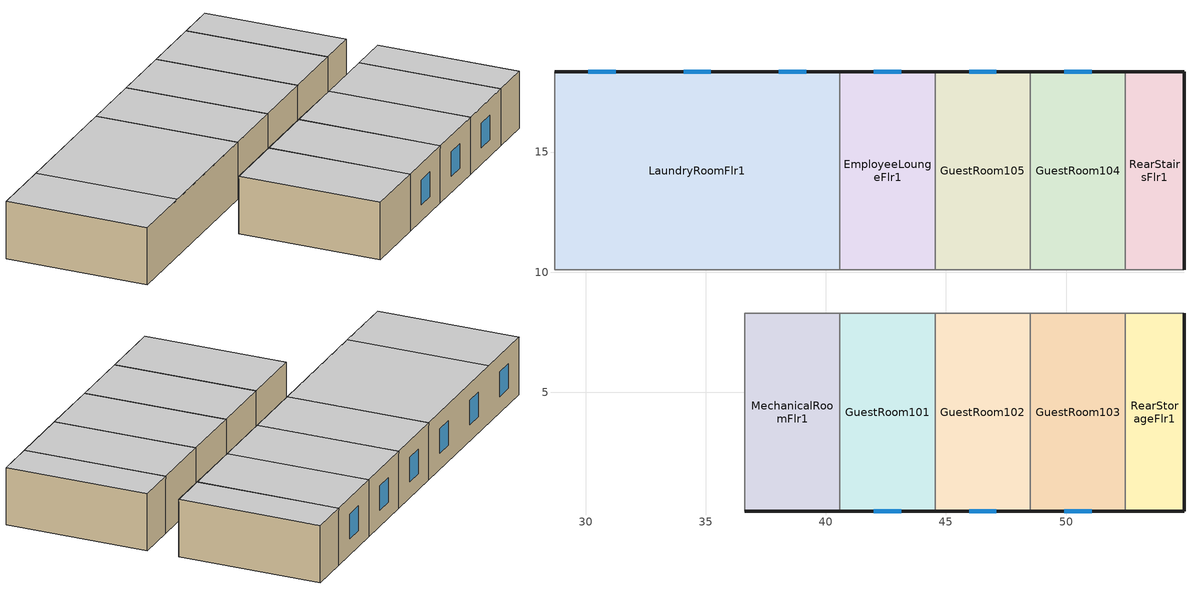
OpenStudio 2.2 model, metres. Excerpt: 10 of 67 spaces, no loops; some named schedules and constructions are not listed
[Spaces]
GuestRoom103
 floor ground: 52.47,8.28 52.47,0.05 48.51,0.05 48.51,8.28 z0
 wall outside: 48.51,0.05 52.47,0.05 z0:3.35
 wall to CorridorFlr1: 52.47,8.28 48.51,8.28 z0:3.35
 wall to RearStorageFlr1: 52.47,0.05 52.47,8.28 z0:3.35
 wall to GuestRoom102: 48.51,8.28 48.51,0.05 z0:3.35
 window: 49.92,0.05 51.06,0.05 z0.95:2.4
 ceiling to GuestRoom213: 52.47,0.05 52.47,8.28 48.51,8.28 48.51,0.05 z3.35
MechanicalRoomFlr1
 floor ground: 40.59,8.28 40.59,0.05 36.62,0.05 36.62,8.28 z0
 wall outside: 36.62,0.05 40.59,0.05 z0:3.35
 wall to CorridorFlr1: 40.59,8.28 36.62,8.28 z0:3.35
 wall to GuestRoom101: 40.59,0.05 40.59,8.28 z0:3.35
 wall to MeetingRoomFlr1: 36.62,8.28 36.62,0.05 z0:3.35
 ceiling to GuestRoom209_212: 40.59,0.05 40.59,8.28 36.62,8.28 36.62,0.05 z3.35
GuestRoom102
 floor ground: 48.51,8.28 48.51,0.05 44.55,0.05 44.55,8.28 z0
 wall outside: 44.55,0.05 48.51,0.05 z0:3.35
 wall to GuestRoom101: 44.55,8.28 44.55,0.05 z0:3.35
 wall to CorridorFlr1: 48.51,8.28 44.55,8.28 z0:3.35
 window: 45.96,0.05 47.1,0.05 z0.95:2.4
 ceiling to GuestRoom209_212: 48.51,0.05 48.51,8.28 44.55,8.28 44.55,0.05 z3.35
GuestRoom104
 floor ground: 52.47,18.34 52.47,10.11 48.51,10.11 48.51,18.34 z0
 wall outside: 52.47,18.34 48.51,18.34 z0:3.35
 wall to GuestRoom105: 48.51,18.34 48.51,10.11 z0:3.35
 wall to CorridorFlr1: 48.51,10.11 52.47,10.11 z0:3.35
 wall to RearStairsFlr1: 52.47,10.11 52.47,18.34 z0:3.35
 window: 51.06,18.34 49.92,18.34 z0.95:2.4
 ceiling to GuestRoom214: 52.47,10.11 52.47,18.34 48.51,18.34 48.51,10.11 z3.35
LaundryRoomFlr1
 floor ground: 40.59,18.34 40.59,10.11 28.7,10.11 28.7,18.34 z0
 wall outside: 40.59,18.34 28.7,18.34 z0:3.35
 wall to EmployeeLoungeFlr1: 40.59,10.11 40.59,18.34 z0:3.35
 wall to ElevatorCoreFlr1: 28.7,18.34 28.7,10.11 z0:3.35
 wall to CorridorFlr1: 28.7,10.11 40.59,10.11 z0:3.35
 window: 39.18,18.34 38.04,18.34 / 31.25,18.34 30.11,18.34 / 35.21,18.34 34.07,18.34 z0.95:2.4
 ceiling to GuestRoom215_218: 40.59,10.11 40.59,18.34 32.66,18.34 32.66,10.11 z3.35
 ceiling to GuestRoom219: 32.66,10.11 32.66,18.34 28.7,18.34 28.7,10.11 z3.35
RearStairsFlr1
 floor ground: 54.91,18.34 54.91,10.11 52.47,10.11 52.47,18.34 z0
 wall outside: 54.91,10.11 54.91,18.34 52.47,18.34 z0:3.35
 wall to CorridorFlr1: 52.47,10.11 54.91,10.11 z0:3.35
 ceiling to RearStairsFlr2: 54.91,10.11 54.91,18.34 52.47,18.34 52.47,10.11 z3.35
EmployeeLoungeFlr1
 floor ground: 44.55,18.34 44.55,10.11 40.59,10.11 40.59,18.34 z0
 wall outside: 44.55,18.34 40.59,18.34 z0:3.35
 wall to CorridorFlr1: 40.59,10.11 44.55,10.11 z0:3.35
 wall to GuestRoom105: 44.55,10.11 44.55,18.34 z0:3.35
 window: 43.14,18.34 42,18.34 z0.95:2.4
 ceiling to GuestRoom215_218: 44.55,10.11 44.55,18.34 40.59,18.34 40.59,10.11 z3.35
RearStorageFlr1
 floor ground: 54.91,8.28 54.91,0.05 52.47,0.05 52.47,8.28 z0
 wall outside: 52.47,0.05 54.91,0.05 54.91,8.28 z0:3.35
 wall to CorridorFlr1: 54.91,8.28 52.47,8.28 z0:3.35
 ceiling to RearStorageFlr2: 54.91,0.05 54.91,8.28 52.47,8.28 52.47,0.05 z3.35
GuestRoom101
 floor ground: 44.55,8.28 44.55,0.05 40.59,0.05 40.59,8.28 z0
 wall outside: 40.59,0.05 44.55,0.05 z0:3.35
 wall to CorridorFlr1: 44.55,8.28 40.59,8.28 z0:3.35
 window: 42,0.05 43.14,0.05 z0.95:2.4
 ceiling to GuestRoom209_212: 44.55,0.05 44.55,8.28 40.59,8.28 40.59,0.05 z3.35
GuestRoom105
 floor ground: 48.51,18.34 48.51,10.11 44.55,10.11 44.55,18.34 z0
 wall outside: 48.51,18.34 44.55,18.34 z0:3.35
 wall to CorridorFlr1: 44.55,10.11 48.51,10.11 z0:3.35
 window: 47.1,18.34 45.96,18.34 z0.95:2.4
 ceiling to GuestRoom215_218: 48.51,10.11 48.51,18.34 44.55,18.34 44.55,10.11 z3.35
[Site]
Ste Agathe Des Monts_PQ_CAN: Latitude {deg}=46.05; Longitude {deg}=-74.28; Time Zone {hr}=-5; Elevation {m}=395; Terrain=Suburbs
[Building]
NECB 2011-SmallHotel-NECB HDD Method-CAN_PQ_Ste.Agathe.des.Monts.717200_CWEC.epw created: 2017-07-10 18:56:49 +0000: North Axis {deg}=180; Default Construction Set=NECB 2011 - SmHotel - NECB HDD Method at climate 7a; Standards Number of Stories=4; Standards Number of Above Ground Stories=4; Standards Building Type=SmallHotel
[Site:GroundTemperature:BuildingSurface]
19.527, 19.502, 19.536, 19.598, 20.002, 21.64, 22.225, 22.375, 21.449, 20.121, 19.802, 19.633
[Site:WaterMainsTemperature]
Calculation Method=Correlation; Annual Average Outdoor Air Temperature {C}=3.38333; Maximum Difference In Monthly Average Outdoor Air Temperatures {deltaC}=29.6
[SizingPeriod:DesignDay] Barometric Pressure {Pa}=96669; Sky Clearness=0; Rain Indicator=0; Snow Indicator=0; Day of Month=21; Daylight Saving Time Indicator=0; Humidity Indicating Type=Wetbulb; Dry-Bulb Temperature Range Modifier Type=DefaultMultipliers
Name | Maximum Dry-Bulb Temperature {C} | Daily Dry-Bulb Temperature Range {deltaC} | Humidity Indicating Conditions at Maximum Dry-Bulb | Wind Speed {m/s} | Wind Direction {deg} | Month | Day Type | Solar Model Indicator | ASHRAE Taub | ASHRAE Taud
Ste Agathe Des Monts Ann Clg .4% Condns DB=>MWB | 27.5 | 10.8 | 20.1 | 3.9 | 270 | 7 | SummerDesignDay | ASHRAETau | 0.421 | 2.117
Ste Agathe Des Monts Ann Htg 99.6% Condns DB | -28.1 | 0 | -28.1 | 2 | 300 | 1 | WinterDesignDay | ASHRAEClearSky
Ste Agathe Des Monts Ann Clg .4% Condns WB=>MDB | 25.4 | 10.8 | 21.6 | 3.9 | 270 | 7 | SummerDesignDay | ASHRAETau | 0.421 | 2.117
[Material:NoMass]
CP02 CARPET PAD: Roughness=VeryRough; Thermal Resistance {m2-K/W}=0.21648; Thermal Absorptance=0.9; Solar Absorptance=0.7; Visible Absorptance=0.8
[Material]
Name | Roughness | Thickness {m} | Conductivity {W/m-K} | Density {kg/m3} | Specific Heat {J/kg-K} | Thermal Absorptance | Solar Absorptance | Visible Absorptance
100mm Normalweight concrete floor | MediumSmooth | 0.1016 | 2.31 | 2322 | 832
G01 13mm gypsum board | Smooth | 0.0127 | 0.16 | 800 | 1090 | 0.9 | 0.7 | 0.5
G05 25mm wood | MediumSmooth | 0.0254 | 0.15 | 608 | 1630 | 0.9 | 0.5 | 0.5
[Construction]
Typical Interior Floor: 100mm Normalweight concrete floor, CP02 CARPET PAD
Typical Interior Wall: G01 13mm gypsum board, G01 13mm gypsum board
Typical Interior Ceiling: CP02 CARPET PAD, 100mm Normalweight concrete floor
Typical Interior Window: Clear 3mm
Typical Interior Door; Typical Interior Partition: G05 25mm wood
Customized Fenestration: cond=0.220 tvis=0.220 tsol=0.232: Customized Fenestration:: cond=0.220 tvis=0.220 tsol=0.232
Customized Fenestration: cond=0.220 tvis=0.441 tsol=0.279: Customized Fenestration:: cond=0.220 tvis=0.441 tsol=0.279
Customized Fenestration: cond=0.220 tvis=0.294 tsol=0.332: Customized Fenestration:: cond=0.220 tvis=0.294 tsol=0.332
Customized Fenestration: cond=0.220 tvis=0.898 tsol=0.837: Customized Fenestration:: cond=0.220 tvis=0.898 tsol=0.837
[DefaultConstructionSet]
NECB 2011 - SmHotel - NECB HDD Method at climate 7a: Default Exterior Surface Constructions=NECB 2011 - SmHotel - NECB HDD Method at climate 7a; Default Interior Surface Constructions=Default Surface Constructions 2; Default Ground Contact Surface Constructions=NECB 2011 - SmHotel - NECB HDD Method at climate 7a 1; Default Exterior SubSurface Constructions=NECB 2011 - SmHotel - NECB HDD Method at climate 7a; Default Interior SubSurface Constructions=Default Sub Surface Constructions 2; Interior Partition Construction=Typical Interior Partition
[DefaultSurfaceConstructions]
Name | Floor Construction | Wall Construction | Roof Ceiling Construction
Default Surface Constructions 2 | Typical Interior Floor | Typical Interior Wall | Typical Interior Ceiling
NECB 2011 - SmHotel - NECB HDD Method at climate 7a | Customized opaque construction {a6e7ea7f-7607-4805-b6ab-e3c6c3fc70d7} to conductance of 0.162 | Customized opaque construction {b1065de8-b083-484d-bc1b-9ff284eba74e} to conductance of 0.21 | Customized opaque construction {c2446f6f-2fca-486a-87e4-45e2362b6878} to conductance of 0.162
NECB 2011 - SmHotel - NECB HDD Method at climate 7a 1 | Customized opaque construction {6933e393-e28a-42cd-90f4-1a7d83c6dbea} to conductance of 0.757 | Customized opaque construction {6933e393-e28a-42cd-90f4-1a7d83c6dbea} to conductance of 0.284 | Customized opaque construction {6933e393-e28a-42cd-90f4-1a7d83c6dbea} to conductance of 0.284
[DefaultSubSurfaceConstructions]
Name | Fixed Window Construction | Operable Window Construction | Door Construction | Glass Door Construction | Overhead Door Construction | Skylight Construction | Tubular Daylight Dome Construction | Tubular Daylight Diffuser Construction
Default Sub Surface Constructions 2 | Typical Interior Window | Typical Interior Window | Typical Interior Door
NECB 2011 - SmHotel - NECB HDD Method at climate 7a | Customized Fenestration: cond=0.220 tvis=0.220 tsol=0.232 | Customized Fenestration: cond=0.220 tvis=0.220 tsol=0.232 | Customized opaque construction {96dbfd13-5a6a-419a-9ff9-21efb5ac7940} to conductance of 2.2 | Customized Fenestration: cond=0.220 tvis=0.441 tsol=0.279 | Customized opaque construction {4af602e5-9f6e-49a5-af83-63649e8fe2f2} to conductance of 2.2 | Customized Fenestration: cond=0.220 tvis=0.294 tsol=0.332 | Customized Fenestration: cond=0.220 tvis=0.898 tsol=0.837 | Customized Fenestration: cond=0.220 tvis=0.898 tsol=0.837
[WindowMaterial:Glazing]
Clear 3mm: Optical Data Type=SpectralAverage; Thickness {m}=0.003; Solar Transmittance at Normal Incidence=0.837; Front Side Solar Reflectance at Normal Incidence=0.075; Back Side Solar Reflectance at Normal Incidence=0.075; Visible Transmittance at Normal Incidence=0.898; Front Side Visible Reflectance at Normal Incidence=0.081; Back Side Visible Reflectance at Normal Incidence=0.081; Infrared Transmittance at Normal Incidence=0; Front Side Infrared Hemispherical Emissivity=0.84; Back Side Infrared Hemispherical Emissivity=0.84; Conductivity {W/m-K}=0.9; Dirt Correction Factor for Solar and Visible Transmittance=1; Solar Diffusing=No
[WindowMaterial:SimpleGlazingSystem] U-Factor {W/m2-K}=2.2; Solar Heat Gain Coefficient=0.6; Visible Transmittance=0.21
Customized Fenestration:: cond=0.220 tvis=0.220 tsol=0.232; Customized Fenestration:: cond=0.220 tvis=0.441 tsol=0.279; Customized Fenestration:: cond=0.220 tvis=0.294 tsol=0.332; Customized Fenestration:: cond=0.220 tvis=0.898 tsol=0.837
[Space] Building Story=BuildingStory1
Name | Space Type | Thermal Zone
GuestRoom103 | Space Function Hway lodging - rooms | Sp-GuestRoom103 Sys-1 Flr-2 Sch-F HPlcmt-south ZN
GuestRoom105 | Space Function Hway lodging - rooms | Sp-GuestRoom105 Sys-1 Flr-2 Sch-F HPlcmt-north ZN
MechanicalRoomFlr1 | Space Function Electrical/Mechanical-sch-F | Sp-MechanicalRoomFlr1 Sys-1 Flr-2 Sch-F HPlcmt-south ZN
GuestRoom101 | Space Function Hway lodging - rooms | Sp-GuestRoom101 Sys-1 Flr-2 Sch-F HPlcmt-south ZN
GuestRoom102 | Space Function Hway lodging - rooms | Sp-GuestRoom102 Sys-1 Flr-2 Sch-F HPlcmt-south ZN
GuestRoom104 | Space Function Hway lodging - rooms | Sp-GuestRoom104 Sys-1 Flr-2 Sch-F HPlcmt-north ZN
RearStairsFlr1 | Space Function Stairway-sch-F | Sp-RearStairsFlr1 Sys-1 Flr-2 Sch-F HPlcmt-east ZN
RearStorageFlr1 | Space Function Storage area - occsens | Sp-RearStorageFlr1 Sys-4 Flr-2 Sch-E HPlcmt-east ZN
LaundryRoomFlr1 | Space Function Storage area - occsens | Sp-LaundryRoomFlr1 Sys-4 Flr-2 Sch-E HPlcmt-north ZN
EmployeeLoungeFlr1 | Space Function Lounge/recreation | Sp-EmployeeLoungeFlr1 Sys-3 Flr-2 Sch-B HPlcmt-north ZN
[SpaceType] Standards Building Type=Space Function
Name | Default Schedule Set | Design Specification Outdoor Air Object | Standards Space Type
Space Function Lounge/recreation | Space Function Lounge/recreation Schedule Set | Space Function Lounge/recreation Ventilation | Lounge/recreation
Space Function Stairway-sch-F | Space Function Stairway-sch-F Schedule Set | Space Function Stairway-sch-F Ventilation | Stairway-sch-F
Space Function Storage area - occsens | Space Function Storage area - occsens Schedule Set | Space Function Storage area - occsens Ventilation | Storage area - occsens
Space Function Hway lodging - rooms | Space Function Hway lodging - rooms Schedule Set | Space Function Hway lodging - rooms Ventilation | Hway lodging - rooms
Space Function Electrical/Mechanical-sch-F | Space Function Electrical/Mechanical-sch-F Schedule Set | Space Function Electrical/Mechanical-sch-F Ventilation | Electrical/Mechanical-sch-F
[People:Definition] Number of People Calculation Method=People/Area; Fraction Radiant=0.3
Name | People per Space Floor Area {person/m2}
Space Function Electrical/Mechanical-sch-F People Definition; Space Function Stairway-sch-F People Definition | 0.0049514
Space Function Hway lodging - rooms People Definition | 0.0400417
Space Function Lounge/recreation People Definition | 0.0999967
Space Function Storage area - occsens People Definition | 0.0100104
[People] Work Efficiency Schedule=Work Efficiency Schedule; Clothing Insulation Schedule=Clothing Schedule; Air Velocity Schedule=Air Velocity Schedule
Name | People Definition | Space or SpaceType
Space Function Electrical/Mechanical-sch-F People | Space Function Electrical/Mechanical-sch-F People Definition | Space Function Electrical/Mechanical-sch-F
Space Function Hway lodging - rooms People | Space Function Hway lodging - rooms People Definition | Space Function Hway lodging - rooms
Space Function Lounge/recreation People | Space Function Lounge/recreation People Definition | Space Function Lounge/recreation
Space Function Stairway-sch-F People | Space Function Stairway-sch-F People Definition | Space Function Stairway-sch-F
Space Function Storage area - occsens People | Space Function Storage area - occsens People Definition | Space Function Storage area - occsens
[Lights:Definition] Design Level Calculation Method=Watts/Area; Fraction Radiant=0.5; Fraction Visible=0.2
Name | Watts per Space Floor Area {W/m2}
Space Function Electrical/Mechanical-sch-F Lights Definition | 13.2999
Space Function Hway lodging - rooms Lights Definition | 8.09993
Space Function Lounge/recreation Lights Definition | 8.45993
Space Function Stairway-sch-F Lights Definition | 7.39994
Space Function Storage area - occsens Lights Definition | 6.11995
[Lights]
Name | Lights Definition | Space or SpaceType
Space Function Electrical/Mechanical-sch-F Lights | Space Function Electrical/Mechanical-sch-F Lights Definition | Space Function Electrical/Mechanical-sch-F
Space Function Hway lodging - rooms Lights | Space Function Hway lodging - rooms Lights Definition | Space Function Hway lodging - rooms
Space Function Lounge/recreation Lights | Space Function Lounge/recreation Lights Definition | Space Function Lounge/recreation
Space Function Stairway-sch-F Lights | Space Function Stairway-sch-F Lights Definition | Space Function Stairway-sch-F
Space Function Storage area - occsens Lights | Space Function Storage area - occsens Lights Definition | Space Function Storage area - occsens
[DesignSpecification:OutdoorAir] Outdoor Air Method=Sum
Name | Outdoor Air Flow per Floor Area {m3/s-m2}
Space Function Electrical/Mechanical-sch-F Ventilation; Space Function Stairway-sch-F Ventilation | 0.0003048
Space Function Hway lodging - rooms Ventilation | 0.0005588
Space Function Lounge/recreation Ventilation | 0.0009398
Space Function Storage area - occsens Ventilation | 0.0003556
[DefaultScheduleSet] People Activity Level Schedule=NECB-Activity; Infiltration Schedule=Always On
Name | Number of People Schedule | Lighting Schedule | Electric Equipment Schedule
Space Function Electrical/Mechanical-sch-F Schedule Set; Space Function Hway lodging - rooms Schedule Set; Space Function Stairway-sch-F Schedule Set | NECB-F-Occupancy | NECB-F-Lighting | NECB-F-Electric-Equipment
Space Function Lounge/recreation Schedule Set | NECB-B-Occupancy | NECB-B-Lighting | NECB-B-Electric-Equipment
Space Function Storage area - occsens Schedule Set | NECB-E-Occupancy | NECB-E-Lighting | NECB-E-Electric-Equipment
[ThermostatSetpoint:DualSetpoint]
Name | Heating Setpoint Temperature Schedule | Cooling Setpoint Temperature Schedule
Space Function Hway lodging - rooms Thermostat 46; Space Function Hway lodging - rooms Thermostat 47; Space Function Stairway-sch-F Thermostat 10; Space Function Hway lodging - rooms Thermostat 48; Space Function Hway lodging - rooms Thermostat 49; Space Function Hway lodging - rooms Thermostat 50; Space Function Electrical/Mechanical-sch-F Thermostat 3 | NECB-F-Thermostat Setpoint-Heating | NECB-F-Thermostat Setpoint-Cooling
Space Function Lounge/recreation Thermostat 2 | NECB-B-Thermostat Setpoint-Heating | NECB-B-Thermostat Setpoint-Cooling
Space Function Storage area - occsens Thermostat 13; Space Function Storage area - occsens Thermostat 14 | NECB-E-Thermostat Setpoint-Heating | NECB-E-Thermostat Setpoint-Cooling
[ElectricEquipment:Definition] Design Level Calculation Method=Watts/Area; Fraction Radiant=0.5
Name | Watts per Space Floor Area {W/m2}
Space Function Electrical/Mechanical-sch-F Elec Equip Definition; Space Function Lounge/recreation Elec Equip Definition; Space Function Storage area - occsens Elec Equip Definition | 0.999992
Space Function Hway lodging - rooms Elec Equip Definition | 2.49998
[ElectricEquipment]
Name | Electric Equipment Definition | Space or SpaceType
Space Function Electrical/Mechanical-sch-F Elec Equip | Space Function Electrical/Mechanical-sch-F Elec Equip Definition | Space Function Electrical/Mechanical-sch-F
Space Function Hway lodging - rooms Elec Equip | Space Function Hway lodging - rooms Elec Equip Definition | Space Function Hway lodging - rooms
Space Function Lounge/recreation Elec Equip | Space Function Lounge/recreation Elec Equip Definition | Space Function Lounge/recreation
Space Function Storage area - occsens Elec Equip | Space Function Storage area - occsens Elec Equip Definition | Space Function Storage area - occsens
[SpaceInfiltration:DesignFlowRate] Schedule=Always On Discrete; Design Flow Rate Calculation Method=Flow/ExteriorArea; Flow per Exterior Surface Area {m3/s-m2}=0.00025; Constant Term Coefficient=0; Temperature Term Coefficient=0; Velocity Term Coefficient=0.224; Velocity Squared Term Coefficient=0
Name | Space or SpaceType
EmployeeLoungeFlr1 Infiltration | EmployeeLoungeFlr1
GuestRoom101 Infiltration | GuestRoom101
GuestRoom102 Infiltration | GuestRoom102
GuestRoom103 Infiltration | GuestRoom103
GuestRoom104 Infiltration | GuestRoom104
GuestRoom105 Infiltration | GuestRoom105
LaundryRoomFlr1 Infiltration | LaundryRoomFlr1
MechanicalRoomFlr1 Infiltration | MechanicalRoomFlr1
RearStairsFlr1 Infiltration | RearStairsFlr1
RearStorageFlr1 Infiltration | RearStorageFlr1
[ThermalZone] Use Ideal Air Loads=No
Name | Thermostat
Sp-GuestRoom104 Sys-1 Flr-2 Sch-F HPlcmt-north ZN | Space Function Hway lodging - rooms Thermostat 46
Sp-GuestRoom105 Sys-1 Flr-2 Sch-F HPlcmt-north ZN | Space Function Hway lodging - rooms Thermostat 47
Sp-RearStairsFlr1 Sys-1 Flr-2 Sch-F HPlcmt-east ZN | Space Function Stairway-sch-F Thermostat 10
Sp-GuestRoom101 Sys-1 Flr-2 Sch-F HPlcmt-south ZN | Space Function Hway lodging - rooms Thermostat 48
Sp-GuestRoom102 Sys-1 Flr-2 Sch-F HPlcmt-south ZN | Space Function Hway lodging - rooms Thermostat 49
Sp-GuestRoom103 Sys-1 Flr-2 Sch-F HPlcmt-south ZN | Space Function Hway lodging - rooms Thermostat 50
Sp-MechanicalRoomFlr1 Sys-1 Flr-2 Sch-F HPlcmt-south ZN | Space Function Electrical/Mechanical-sch-F Thermostat 3
Sp-EmployeeLoungeFlr1 Sys-3 Flr-2 Sch-B HPlcmt-north ZN | Space Function Lounge/recreation Thermostat 2
Sp-LaundryRoomFlr1 Sys-4 Flr-2 Sch-E HPlcmt-north ZN | Space Function Storage area - occsens Thermostat 13
Sp-RearStorageFlr1 Sys-4 Flr-2 Sch-E HPlcmt-east ZN | Space Function Storage area - occsens Thermostat 14
[BuildingStory]
BuildingStory1
[Schedule:Ruleset]
Clothing Schedule: Default Day Schedule=Clothing Schedule Default Winter Clothes
Air Velocity Schedule: Default Day Schedule=Air Velocity Schedule Default
Work Efficiency Schedule: Default Day Schedule=Work Efficiency Schedule Default
NECB-F-Occupancy: Default Day Schedule=NECB-F-Occupancy Default
NECB-Activity: Default Day Schedule=NECB-Activity Default; Summer Design Day Schedule=NECB-Activity Summer Design Day; Winter Design Day Schedule=NECB-Activity Winter Design Day
NECB-F-Lighting: Default Day Schedule=NECB-F-Lighting Default
NECB-F-Electric-Equipment: Default Day Schedule=NECB-F-Electric-Equipment Default
Always On: Default Day Schedule=Always On Default
NECB-F-Thermostat Setpoint-Heating: Default Day Schedule=NECB-F-Thermostat Setpoint-Heating Default
NECB-F-Thermostat Setpoint-Cooling: Default Day Schedule=NECB-F-Thermostat Setpoint-Cooling Default
NECB-B-Occupancy: Default Day Schedule=NECB-B-Occupancy Default
NECB-B-Lighting: Default Day Schedule=NECB-B-Lighting Default
NECB-B-Electric-Equipment: Default Day Schedule=NECB-B-Electric-Equipment Default
NECB-B-Thermostat Setpoint-Heating: Default Day Schedule=NECB-B-Thermostat Setpoint-Heating Default
NECB-B-Thermostat Setpoint-Cooling: Default Day Schedule=NECB-B-Thermostat Setpoint-Cooling Default
NECB-E-Occupancy: Default Day Schedule=NECB-E-Occupancy Default
NECB-E-Lighting: Default Day Schedule=NECB-E-Lighting Default
NECB-E-Electric-Equipment: Default Day Schedule=NECB-E-Electric-Equipment Default
NECB-E-Thermostat Setpoint-Heating: Default Day Schedule=NECB-E-Thermostat Setpoint-Heating Default
NECB-E-Thermostat Setpoint-Cooling: Default Day Schedule=NECB-E-Thermostat Setpoint-Cooling Default
[Schedule:Day]
NECB-F-Thermostat Setpoint-Heating Default: 1, 0, 22, 7, 0, 18, 8, 0, 20, 24, 0, 22
NECB-F-Thermostat Setpoint-Cooling Default: 24, 0, 24
NECB-B-Thermostat Setpoint-Heating Default: 2, 0, 22, 8, 0, 18, 9, 0, 20, 24, 0, 22
NECB-B-Thermostat Setpoint-Cooling Default: 1, 0, 24, 8, 0, 35, 24, 0, 24
NECB-E-Thermostat Setpoint-Heating Default: 7, 0, 18, 8, 0, 20, 19, 0, 22, 24, 0, 18
NECB-E-Thermostat Setpoint-Cooling Default: 7, 0, 35, 19, 0, 24, 24, 0, 35
[Schedule:Rule] Date Specification Type=DateRange; Start Month=1; Start Day=1; End Month=12; End Day=31
Name | Schedule Ruleset | Rule Order | Day Schedule | Apply Monday | Apply Tuesday | Apply Wednesday | Apply Thursday | Apply Friday | Apply Saturday | Apply Sunday
Schedule Rule 11 | NECB-F-Thermostat Setpoint-Heating | 2 | NECB-F-Thermostat Setpoint-Heating Default|Wkdy Day | Yes | Yes | Yes | Yes | Yes
Schedule Rule 12 | NECB-F-Thermostat Setpoint-Heating | 1 | NECB-F-Thermostat Setpoint-Heating Sat Day |  |  |  |  |  | Yes
Schedule Rule 13 | NECB-F-Thermostat Setpoint-Heating | 0 | NECB-F-Thermostat Setpoint-Heating Sun|Hol Day |  |  |  |  |  |  | Yes
Schedule Rule 14 | NECB-F-Thermostat Setpoint-Cooling | 2 | NECB-F-Thermostat Setpoint-Cooling Default|Wkdy Day | Yes | Yes | Yes | Yes | Yes
Schedule Rule 15 | NECB-F-Thermostat Setpoint-Cooling | 1 | NECB-F-Thermostat Setpoint-Cooling Sat Day |  |  |  |  |  | Yes
Schedule Rule 16 | NECB-F-Thermostat Setpoint-Cooling | 0 | NECB-F-Thermostat Setpoint-Cooling Sun|Hol Day |  |  |  |  |  |  | Yes
Schedule Rule 26 | NECB-B-Thermostat Setpoint-Heating | 2 | NECB-B-Thermostat Setpoint-Heating Default|Wkdy Day | Yes | Yes | Yes | Yes | Yes
Schedule Rule 27 | NECB-B-Thermostat Setpoint-Heating | 1 | NECB-B-Thermostat Setpoint-Heating Sat Day |  |  |  |  |  | Yes
Schedule Rule 28 | NECB-B-Thermostat Setpoint-Heating | 0 | NECB-B-Thermostat Setpoint-Heating Sun|Hol Day |  |  |  |  |  |  | Yes
Schedule Rule 29 | NECB-B-Thermostat Setpoint-Cooling | 2 | NECB-B-Thermostat Setpoint-Cooling Default|Wkdy Day | Yes | Yes | Yes | Yes | Yes
Schedule Rule 30 | NECB-B-Thermostat Setpoint-Cooling | 1 | NECB-B-Thermostat Setpoint-Cooling Sat Day |  |  |  |  |  | Yes
Schedule Rule 31 | NECB-B-Thermostat Setpoint-Cooling | 0 | NECB-B-Thermostat Setpoint-Cooling Sun|Hol Day |  |  |  |  |  |  | Yes
Schedule Rule 86 | NECB-E-Thermostat Setpoint-Heating | 2 | NECB-E-Thermostat Setpoint-Heating Default|Wkdy Day | Yes | Yes | Yes | Yes | Yes
Schedule Rule 87 | NECB-E-Thermostat Setpoint-Heating | 1 | NECB-E-Thermostat Setpoint-Heating Sat Day |  |  |  |  |  | Yes
Schedule Rule 88 | NECB-E-Thermostat Setpoint-Heating | 0 | NECB-E-Thermostat Setpoint-Heating Sun|Hol Day |  |  |  |  |  |  | Yes
[Schedule:Constant]
Always On Discrete: Value=1
